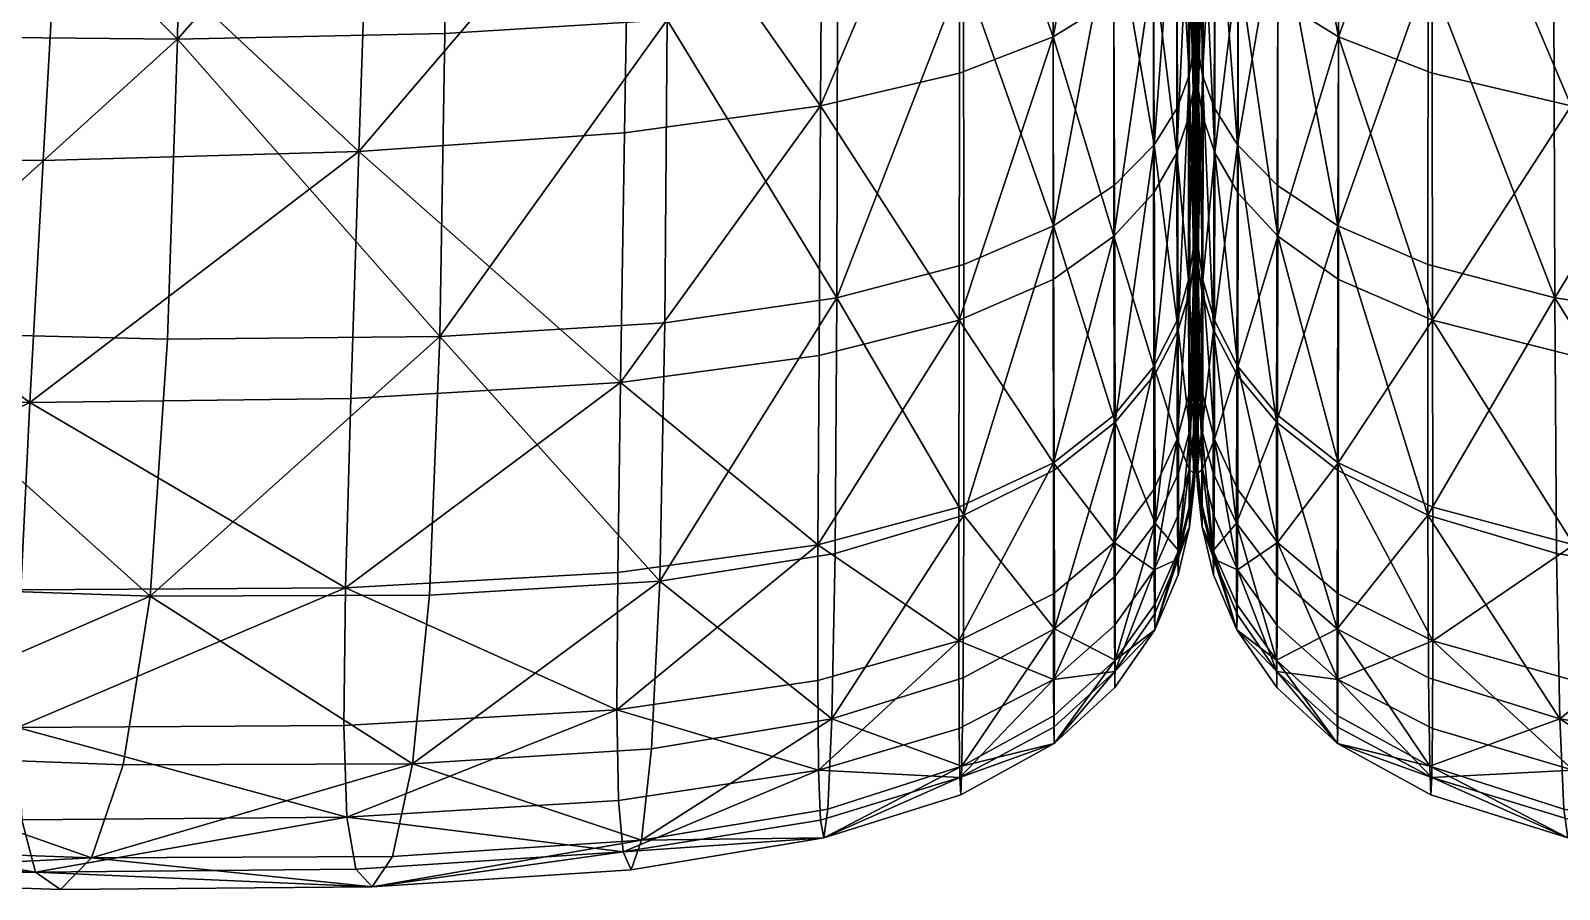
# Model space of a CAD drawing. Header units: millimetres. Extents: x -7995 to 5903, y -544 to 668.
# Drawn here: x -3627.1 to -3394.6, y -537.1 to -406.5 of the extents above; entities that cross this region are included whole.
import ezdxf

# ---------------------------------------------------------------- set-up
doc = ezdxf.new("R2010")
doc.units = ezdxf.units.MM
doc.layers.get('0').update_dxf_attribs({"true_color": 0x57e1c6})

msp = doc.modelspace()

# ---------------------------------------------------------------- meshes
at = {"color": 121, "true_color": 0xa6e5e5}
mesh = msp.add_polyface(dxfattribs=at)
corners = [(-3462.37, -358.52, 410.83), (-3471.59, -363.23, 417.01), (-3471.61, -313.49, 429.15), (-3462.39, -309.88, 422.47), (-3471.58, -407.44, 399.25), (-3471.72, -349.55, 23.57), (-3462.53, -345.96, 26.96), (-3462.64, -310.95, 21.57), (-3462.39, -387.81, 36.36), (-3471.61, -392.73, 32.08), (-3450.35, -371.84, 50.59), (-3450.03, -370.1, 52.16), (-3450.09, -333.36, 40.21), (-3450.46, -334.59, 38.87), (-3449.89, -369.52, 52.68), (-3449.89, -332.95, 40.66), (-3449.89, -342.33, 380.45), (-3450.02, -342.83, 381.5), (-3450.03, -299.42, 391.24), (-3450.34, -344.32, 384.66), (-3450.01, -381.31, 367.26), (-3450.32, -383.31, 370.12), (-3449.89, -380.64, 366.3), (-3456.51, -342.5, 30.43), (-3456.36, -382.99, 40.61), (-3452.82, -378.55, 44.56), (-3452.97, -339.33, 33.73), (-3453.1, -306.73, 26.98), (-3451.19, -336.64, 36.63), (-3450.56, -303.84, 31.24), (-3451.05, -374.75, 47.97), (-3456.34, -354.09, 403.75), (-3456.33, -396.16, 387.42), (-3452.79, -350.13, 396.53), (-3456.36, -306.72, 414.89), (-3451.03, -346.82, 389.92), (-3451.05, -301.91, 400.17), (-3451.01, -386.65, 374.9), (-3452.78, -391.03, 380.9)]
mesh.append_faces([[corners[k] for k in face] for face in [(0, 1, 2), (2, 3, 0), (4, 1, 0), (5, 6, 7), (8, 6, 5), (5, 9, 8), (10, 11, 12), (12, 13, 10), (14, 15, 12), (12, 11, 14), (16, 17, 18), (18, 17, 19), (19, 17, 20), (20, 21, 19), (16, 22, 20), (20, 17, 16), (7, 6, 23), (8, 24, 23), (23, 6, 8), (25, 26, 23), (23, 24, 25), (23, 26, 27), (28, 13, 29), (27, 26, 28), (25, 30, 28), (28, 26, 25), (10, 13, 28), (28, 30, 10), (0, 31, 32), (32, 31, 33), (33, 31, 34), (0, 3, 34), (34, 31, 0), (19, 35, 36), (36, 35, 33), (33, 35, 37), (37, 38, 33), (19, 21, 37), (37, 35, 19)]], dxfattribs={"vtx2": -1, "color": 121})
mesh = msp.add_polyface(dxfattribs=at)
corners = [(-3437.4, -358.52, 410.83), (-3428.18, -363.23, 417.01), (-3428.19, -407.44, 399.25), (-3437.38, -309.88, 422.47), (-3428.16, -313.49, 429.15), (-3437.13, -310.95, 21.57), (-3437.24, -345.96, 26.96), (-3428.05, -349.55, 23.57), (-3437.38, -387.81, 36.36), (-3428.16, -392.73, 32.08), (-3449.89, -369.52, 52.68), (-3449.75, -370.1, 52.16), (-3449.69, -333.36, 40.21), (-3449.89, -332.95, 40.66), (-3449.42, -371.84, 50.59), (-3449.31, -334.59, 38.87), (-3449.44, -344.32, 384.66), (-3449.76, -342.83, 381.5), (-3449.75, -299.42, 391.24), (-3449.89, -342.33, 380.45), (-3449.76, -381.31, 367.26), (-3449.89, -380.64, 366.3), (-3449.45, -383.31, 370.12), (-3443.43, -354.09, 403.75), (-3443.41, -306.72, 414.89), (-3446.98, -350.13, 396.53), (-3443.45, -396.16, 387.42), (-3448.75, -346.82, 389.92), (-3448.76, -386.65, 374.9), (-3446.99, -391.03, 380.9), (-3448.73, -301.91, 400.17), (-3443.26, -342.5, 30.43), (-3446.68, -306.73, 26.98), (-3446.81, -339.33, 33.73), (-3446.96, -378.55, 44.56), (-3443.41, -382.99, 40.61), (-3449.22, -303.84, 31.24), (-3448.59, -336.64, 36.63), (-3448.73, -374.75, 47.97)]
mesh.append_faces([[corners[k] for k in face] for face in [(0, 1, 2), (0, 3, 4), (4, 1, 0), (5, 6, 7), (8, 9, 7), (7, 6, 8), (10, 11, 12), (12, 13, 10), (14, 15, 12), (12, 11, 14), (16, 17, 18), (18, 17, 19), (19, 17, 20), (20, 21, 19), (16, 22, 20), (20, 17, 16), (0, 23, 24), (24, 3, 0), (24, 23, 25), (25, 23, 26), (26, 23, 0), (16, 27, 28), (28, 22, 16), (25, 29, 28), (28, 27, 25), (25, 27, 30), (30, 27, 16), (31, 6, 5), (32, 33, 31), (34, 35, 31), (31, 33, 34), (8, 6, 31), (31, 35, 8), (36, 15, 37), (14, 38, 37), (37, 15, 14), (34, 33, 37), (37, 38, 34), (37, 33, 32)]], dxfattribs={"vtx2": -1, "color": 121})
mesh = msp.add_polyface(dxfattribs=at)
corners = [(-3485.18, -480.17, 64.59), (-3485.29, -504.87, 98.41), (-3471.4, -497.44, 102.68), (-3504.74, -485.98, 60.33), (-3505.24, -511.15, 94.69), (-3536.02, -376.65, 433.98), (-3536.78, -422.03, 414.28), (-3577.16, -424.89, 420.09), (-3537.39, -459.99, 388.47), (-3507.19, -455.89, 384.07), (-3507.35, -484.66, 353.08), (-3537.8, -488.89, 356.61), (-3485.89, -450.54, 379.96), (-3485.91, -478.95, 349.83), (-3485.91, -499.28, 314.58), (-3471.55, -472.23, 346.53), (-3471.53, -492.13, 312.27), (-3471.57, -444.36, 375.78), (-3485.83, -412.97, 404.24), (-3471.58, -407.44, 399.25), (-3485.77, -367.99, 422.68), (-3471.59, -363.23, 417.01), (-3506.95, -417.94, 409.12), (-3506.65, -372.55, 428.21), (-3530.26, -404.88, 21.82), (-3504.36, -401.59, 24.52), (-3504.36, -356.33, 17.7), (-3485.2, -397.43, 28.04), (-3531.38, -490.21, 57.13), (-3504.46, -447.13, 37.83), (-3530.63, -450.92, 34.71), (-3485.16, -442.08, 41.95), (-3471.51, -436.21, 46.67), (-3471.61, -392.73, 32.08), (-3471.72, -349.55, 23.57), (-3564.88, -453, 32.98)]
mesh.append_faces([[corners[k] for k in face] for face in [(0, 1, 2), (0, 3, 4), (5, 6, 7), (8, 9, 10), (10, 11, 8), (12, 13, 10), (10, 9, 12), (10, 13, 14), (14, 13, 15), (15, 16, 14), (12, 17, 15), (15, 13, 12), (12, 18, 19), (19, 17, 12), (20, 21, 19), (19, 18, 20), (8, 6, 22), (22, 9, 8), (5, 23, 22), (22, 6, 5), (20, 18, 22), (22, 23, 20), (12, 9, 22), (22, 18, 12), (24, 25, 26), (26, 25, 27), (28, 3, 29), (29, 30, 28), (0, 31, 29), (29, 3, 0), (27, 25, 29), (29, 31, 27), (24, 30, 29), (29, 25, 24), (27, 31, 32), (32, 33, 27), (32, 31, 0), (27, 33, 34), (28, 30, 35), (35, 30, 24)]], dxfattribs={"vtx2": -1, "color": 121})
mesh = msp.add_polyface(dxfattribs=at)
corners = [(-3471.58, -407.44, 399.25), (-3462.36, -401.73, 393.77), (-3462.35, -437.78, 371.15), (-3462.37, -358.52, 410.83), (-3462.39, -387.81, 36.36), (-3471.61, -392.73, 32.08), (-3471.51, -436.21, 46.67), (-3462.27, -429.99, 51.63), (-3450.17, -441.68, 90.26), (-3449.93, -438.99, 91.94), (-3449.97, -407.31, 69.1), (-3450.25, -409.55, 67.39), (-3449.89, -438.09, 92.49), (-3449.89, -406.56, 69.67), (-3449.89, -369.52, 52.68), (-3450.03, -370.1, 52.16), (-3450.35, -371.84, 50.59), (-3450.31, -415.68, 350.72), (-3450.01, -413.23, 348.23), (-3450, -436.92, 324.14), (-3449.89, -412.41, 347.39), (-3449.89, -435.98, 323.46), (-3450.32, -383.31, 370.12), (-3450.01, -381.31, 367.26), (-3449.89, -380.64, 366.3), (-3452.82, -378.55, 44.56), (-3456.36, -382.99, 40.61), (-3456.22, -423.87, 56.42), (-3452.67, -418.18, 60.81), (-3450.91, -413.29, 64.55), (-3451.05, -374.75, 47.97), (-3452.57, -452, 83.79), (-3450.98, -444.46, 329.61), (-3451, -419.76, 354.88), (-3456.33, -396.16, 387.42), (-3456.31, -431.22, 365.72), (-3452.79, -350.13, 396.53), (-3452.78, -391.03, 380.9), (-3452.76, -425.07, 360.09), (-3451.01, -386.65, 374.9)]
mesh.append_faces([[corners[k] for k in face] for face in [(0, 1, 2), (3, 1, 0), (4, 5, 6), (6, 7, 4), (8, 9, 10), (10, 11, 8), (12, 13, 10), (10, 9, 12), (14, 15, 10), (10, 13, 14), (16, 11, 10), (10, 15, 16), (17, 18, 19), (20, 21, 19), (19, 18, 20), (17, 22, 23), (23, 18, 17), (20, 18, 23), (23, 24, 20), (25, 26, 27), (27, 28, 25), (4, 7, 27), (27, 26, 4), (8, 11, 29), (16, 30, 29), (29, 11, 16), (25, 28, 29), (29, 30, 25), (29, 28, 31), (32, 33, 17), (2, 1, 34), (34, 35, 2), (34, 1, 3), (36, 37, 34), (38, 35, 34), (34, 37, 38), (17, 33, 39), (39, 22, 17), (38, 37, 39), (39, 33, 38)]], dxfattribs={"vtx2": -1, "color": 121})
mesh = msp.add_polyface(dxfattribs=at)
corners = [(-3437.43, -437.78, 371.15), (-3437.41, -401.73, 393.77), (-3428.19, -407.44, 399.25), (-3437.4, -358.52, 410.83), (-3437.38, -387.81, 36.36), (-3437.51, -429.99, 51.63), (-3428.27, -436.21, 46.67), (-3428.16, -392.73, 32.08), (-3449.6, -441.68, 90.26), (-3449.53, -409.55, 67.39), (-3449.8, -407.31, 69.1), (-3449.84, -438.99, 91.94), (-3449.42, -371.84, 50.59), (-3449.75, -370.1, 52.16), (-3449.89, -369.52, 52.68), (-3449.89, -406.56, 69.67), (-3449.89, -438.09, 92.49), (-3449.78, -436.92, 324.14), (-3449.77, -413.23, 348.23), (-3449.46, -415.68, 350.72), (-3449.89, -412.41, 347.39), (-3449.89, -435.98, 323.46), (-3449.76, -381.31, 367.26), (-3449.45, -383.31, 370.12), (-3449.89, -380.64, 366.3), (-3443.46, -431.22, 365.72), (-3443.45, -396.16, 387.42), (-3447.01, -425.07, 360.09), (-3446.99, -391.03, 380.9), (-3446.98, -350.13, 396.53), (-3448.76, -386.65, 374.9), (-3448.78, -419.76, 354.88), (-3448.8, -444.46, 329.61), (-3443.41, -382.99, 40.61), (-3443.55, -423.87, 56.42), (-3446.96, -378.55, 44.56), (-3447.1, -418.18, 60.81), (-3448.86, -413.29, 64.55), (-3447.21, -452, 83.79), (-3448.73, -374.75, 47.97)]
mesh.append_faces([[corners[k] for k in face] for face in [(0, 1, 2), (2, 1, 3), (4, 5, 6), (6, 7, 4), (8, 9, 10), (10, 11, 8), (12, 13, 10), (10, 9, 12), (14, 15, 10), (10, 13, 14), (16, 11, 10), (10, 15, 16), (17, 18, 19), (20, 18, 17), (17, 21, 20), (19, 18, 22), (22, 23, 19), (20, 24, 22), (22, 18, 20), (0, 25, 26), (26, 1, 0), (27, 28, 26), (26, 25, 27), (26, 28, 29), (3, 1, 26), (19, 23, 30), (30, 31, 19), (27, 31, 30), (30, 28, 27), (19, 31, 32), (4, 33, 34), (34, 5, 4), (35, 36, 34), (34, 33, 35), (37, 9, 8), (38, 36, 37), (35, 39, 37), (37, 36, 35), (12, 9, 37), (37, 39, 12)]], dxfattribs={"vtx2": -1, "color": 121})
mesh = msp.add_polyface(dxfattribs=at)
corners = [(-3394.54, -511.15, 94.69), (-3395.04, -485.98, 60.33), (-3414.59, -480.17, 64.59), (-3428.37, -497.44, 102.68), (-3414.48, -504.87, 98.41), (-3362.39, -459.99, 388.47), (-3361.97, -488.89, 356.61), (-3392.42, -484.66, 353.08), (-3392.58, -455.89, 384.07), (-3361.84, -509.74, 319.43), (-3413.86, -499.28, 314.58), (-3413.86, -478.95, 349.83), (-3413.89, -450.54, 379.96), (-3428.22, -472.23, 346.53), (-3428.2, -444.36, 375.78), (-3428.24, -492.13, 312.27), (-3392.82, -417.94, 409.12), (-3362.99, -422.03, 414.28), (-3413.94, -412.97, 404.24), (-3414.01, -367.99, 422.68), (-3393.12, -372.55, 428.21), (-3363.75, -376.65, 433.98), (-3428.19, -407.44, 399.25), (-3428.18, -363.23, 417.01), (-3414.57, -397.43, 28.04), (-3395.42, -401.59, 24.52), (-3395.42, -356.33, 17.7), (-3369.51, -404.88, 21.82), (-3428.05, -349.55, 23.57), (-3428.16, -392.73, 32.08), (-3414.61, -442.08, 41.95), (-3428.27, -436.21, 46.67), (-3368.39, -490.21, 57.13), (-3369.15, -450.92, 34.71), (-3395.31, -447.13, 37.83), (-3334.9, -453, 32.98)]
mesh.append_faces([[corners[k] for k in face] for face in [(0, 1, 2), (3, 4, 2), (5, 6, 7), (7, 8, 5), (7, 6, 9), (10, 11, 7), (12, 8, 7), (7, 11, 12), (12, 11, 13), (13, 14, 12), (10, 15, 13), (13, 11, 10), (5, 8, 16), (16, 17, 5), (12, 18, 16), (16, 8, 12), (19, 20, 16), (16, 18, 19), (21, 17, 16), (16, 20, 21), (19, 18, 22), (22, 23, 19), (12, 14, 22), (22, 18, 12), (24, 25, 26), (26, 25, 27), (28, 29, 24), (2, 30, 31), (24, 29, 31), (31, 30, 24), (32, 33, 34), (34, 1, 32), (27, 25, 34), (34, 33, 27), (24, 30, 34), (34, 25, 24), (2, 1, 34), (34, 30, 2), (35, 33, 32), (27, 33, 35)]], dxfattribs={"vtx2": -1, "color": 121})
mesh = msp.add_polyface(dxfattribs=at)
corners = [(-3537.39, -459.99, 388.47), (-3537.8, -488.89, 356.61), (-3579.21, -491.19, 360.75), (-3578.38, -462.41, 393.53), (-3537.93, -509.74, 319.43), (-3627.19, -463.06, 398.32), (-3628.58, -491.53, 364.72), (-3682.92, -489.89, 367.73), (-3680.86, -461.84, 401.94), (-3629.09, -512.43, 325.61), (-3577.16, -424.89, 420.09), (-3536.78, -422.03, 414.28), (-3625.2, -426.26, 425.55), (-3622.72, -382.31, 446.29), (-3575.63, -380.05, 440.36), (-3536.02, -376.65, 433.98), (-3728.25, -381.73, 452.52), (-3674.52, -383.02, 450.7), (-3678.01, -425.91, 429.63), (-3701.96, -405.57, 21.46), (-3651.1, -407.37, 20.08), (-3649.36, -362.84, 13.66), (-3604.77, -407.82, 19.65), (-3604.07, -362.55, 13.56), (-3712.48, -487.37, 58.23), (-3657.9, -490.79, 56.15), (-3653.84, -452.27, 33.27), (-3706.67, -449.57, 35.11), (-3608.9, -492.49, 55.18), (-3606.26, -453.43, 32.53), (-3564.88, -453, 32.98), (-3566.41, -492.34, 55.46), (-3531.38, -490.21, 57.13), (-3530.26, -404.88, 21.82), (-3564.11, -406.97, 20.21), (-3563.87, -361.25, 14.19)]
mesh.append_faces([[corners[k] for k in face] for face in [(0, 1, 2), (2, 3, 0), (2, 1, 4), (5, 3, 2), (2, 6, 5), (5, 6, 7), (7, 8, 5), (7, 6, 9), (0, 3, 10), (10, 11, 0), (5, 12, 10), (10, 3, 5), (13, 14, 10), (10, 12, 13), (10, 14, 15), (16, 17, 18), (13, 12, 18), (18, 17, 13), (5, 8, 18), (18, 12, 5), (19, 20, 21), (22, 23, 21), (21, 20, 22), (24, 25, 26), (26, 27, 24), (28, 29, 26), (26, 25, 28), (22, 20, 26), (26, 29, 22), (19, 27, 26), (26, 20, 19), (30, 31, 32), (33, 34, 30), (22, 29, 30), (30, 34, 22), (28, 31, 30), (30, 29, 28), (22, 34, 35), (35, 23, 22), (35, 34, 33)]], dxfattribs={"vtx2": -1, "color": 121})
mesh = msp.add_polyface(dxfattribs=at)
corners = [(-3462.35, -437.78, 371.15), (-3462.33, -464.95, 342.85), (-3471.55, -472.23, 346.53), (-3471.57, -444.36, 375.78), (-3471.58, -407.44, 399.25), (-3462.17, -466.03, 74.59), (-3462.27, -429.99, 51.63), (-3471.51, -436.21, 46.67), (-3471.43, -473.34, 69.5), (-3450.17, -441.68, 90.26), (-3450.14, -462.17, 120.19), (-3449.91, -459.14, 121.56), (-3449.93, -438.99, 91.94), (-3449.89, -468.66, 156.06), (-3449.89, -458.13, 122.02), (-3449.89, -438.09, 92.49), (-3450, -436.92, 324.14), (-3450.3, -439.75, 326.19), (-3450.31, -415.68, 350.72), (-3449.89, -452.52, 295.25), (-3449.99, -453.57, 295.76), (-3449.89, -435.98, 323.46), (-3450.28, -456.69, 297.3), (-3449.97, -464.32, 263.83), (-3450.25, -467.65, 264.8), (-3449.89, -463.21, 263.51), (-3456.12, -458.77, 79.42), (-3456.22, -423.87, 56.42), (-3452.57, -452, 83.79), (-3452.67, -418.18, 60.81), (-3450.91, -413.29, 64.55), (-3450.82, -446.16, 87.48), (-3450.78, -467.23, 117.9), (-3456.31, -431.22, 365.72), (-3456.29, -457.56, 338.46), (-3452.76, -425.07, 360.09), (-3452.74, -450.57, 333.87), (-3452.71, -468.62, 303.05), (-3450.98, -444.46, 329.61), (-3450.95, -461.9, 299.86), (-3451, -419.76, 354.88)]
mesh.append_faces([[corners[k] for k in face] for face in [(0, 1, 2), (2, 3, 0), (0, 3, 4), (5, 6, 7), (7, 8, 5), (9, 10, 11), (11, 12, 9), (13, 14, 11), (15, 12, 11), (11, 14, 15), (16, 17, 18), (19, 20, 16), (16, 21, 19), (22, 17, 16), (16, 20, 22), (22, 20, 23), (23, 24, 22), (19, 25, 23), (23, 20, 19), (5, 26, 27), (27, 6, 5), (28, 29, 27), (27, 26, 28), (30, 31, 9), (28, 31, 30), (9, 31, 32), (32, 10, 9), (32, 31, 28), (0, 33, 34), (34, 1, 0), (35, 36, 34), (34, 33, 35), (34, 36, 37), (18, 17, 38), (22, 39, 38), (38, 17, 22), (37, 36, 38), (38, 39, 37), (35, 40, 38), (38, 36, 35)]], dxfattribs={"vtx2": -1, "color": 121})
mesh = msp.add_polyface(dxfattribs=at)
corners = [(-3437.43, -437.78, 371.15), (-3428.2, -444.36, 375.78), (-3428.22, -472.23, 346.53), (-3437.45, -464.95, 342.85), (-3428.19, -407.44, 399.25), (-3437.6, -466.03, 74.59), (-3428.35, -473.34, 69.5), (-3428.27, -436.21, 46.67), (-3437.51, -429.99, 51.63), (-3449.6, -441.68, 90.26), (-3449.84, -438.99, 91.94), (-3449.86, -459.14, 121.56), (-3449.63, -462.17, 120.19), (-3449.89, -438.09, 92.49), (-3449.89, -458.13, 122.02), (-3449.89, -468.66, 156.06), (-3449.46, -415.68, 350.72), (-3449.48, -439.75, 326.19), (-3449.78, -436.92, 324.14), (-3449.5, -456.69, 297.3), (-3449.79, -453.57, 295.76), (-3449.89, -452.52, 295.25), (-3449.89, -435.98, 323.46), (-3449.8, -464.32, 263.83), (-3449.89, -463.21, 263.51), (-3449.52, -467.65, 264.8), (-3443.48, -457.56, 338.46), (-3443.46, -431.22, 365.72), (-3447.06, -468.62, 303.05), (-3447.03, -450.57, 333.87), (-3447.01, -425.07, 360.09), (-3448.8, -444.46, 329.61), (-3448.78, -419.76, 354.88), (-3448.82, -461.9, 299.86), (-3448.99, -467.23, 117.9), (-3448.96, -446.16, 87.48), (-3447.21, -452, 83.79), (-3443.55, -423.87, 56.42), (-3443.66, -458.77, 79.42), (-3447.1, -418.18, 60.81), (-3448.86, -413.29, 64.55)]
mesh.append_faces([[corners[k] for k in face] for face in [(0, 1, 2), (2, 3, 0), (4, 1, 0), (5, 6, 7), (7, 8, 5), (9, 10, 11), (11, 12, 9), (13, 14, 11), (11, 10, 13), (11, 14, 15), (16, 17, 18), (19, 20, 18), (18, 17, 19), (21, 22, 18), (18, 20, 21), (21, 20, 23), (23, 24, 21), (19, 25, 23), (23, 20, 19), (0, 3, 26), (26, 27, 0), (28, 29, 26), (30, 27, 26), (26, 29, 30), (31, 17, 16), (30, 29, 31), (31, 32, 30), (28, 33, 31), (31, 29, 28), (19, 17, 31), (31, 33, 19), (9, 12, 34), (34, 35, 9), (36, 35, 34), (5, 8, 37), (37, 38, 5), (36, 38, 37), (37, 39, 36), (9, 35, 40), (40, 35, 36)]], dxfattribs={"vtx2": -1, "color": 121})
mesh = msp.add_polyface(dxfattribs=at)
corners = [(-3462.17, -466.03, 74.59), (-3471.43, -473.34, 69.5), (-3471.4, -497.44, 102.68), (-3471.55, -472.23, 346.53), (-3462.33, -464.95, 342.85), (-3462.3, -484.31, 309.65), (-3485.18, -480.17, 64.59), (-3471.51, -436.21, 46.67), (-3450.22, -473.78, 229.47), (-3449.95, -470.36, 229.11), (-3449.93, -472.83, 192.35), (-3450.18, -476.24, 192.08), (-3449.89, -469.21, 228.99), (-3449.89, -471.69, 192.45), (-3449.89, -468.66, 156.06), (-3449.92, -469.76, 155.77), (-3450.15, -473.03, 154.89), (-3449.91, -459.14, 121.56), (-3450.14, -462.17, 120.19), (-3450.25, -467.65, 264.8), (-3449.97, -464.32, 263.83), (-3449.89, -463.21, 263.51), (-3456.08, -481.37, 111.2), (-3456.12, -458.77, 79.42), (-3452.57, -452, 83.79), (-3452.53, -473.8, 114.86), (-3450.83, -481.92, 191.61), (-3450.88, -479.5, 230.08), (-3450.79, -478.49, 153.41), (-3450.78, -467.23, 117.9), (-3452.54, -485.56, 151.42), (-3456.22, -488.47, 270.49), (-3456.26, -476.28, 306.45), (-3452.71, -468.62, 303.05), (-3456.29, -457.56, 338.46), (-3450.92, -473.2, 266.43), (-3450.95, -461.9, 299.86), (-3452.67, -480.35, 268.41), (-3450.28, -456.69, 297.3)]
mesh.append_faces([[corners[k] for k in face] for face in [(0, 1, 2), (3, 4, 5), (6, 1, 7), (8, 9, 10), (10, 11, 8), (12, 13, 10), (10, 9, 12), (14, 15, 10), (10, 13, 14), (16, 11, 10), (10, 15, 16), (16, 15, 17), (17, 18, 16), (17, 15, 14), (8, 19, 20), (20, 9, 8), (12, 9, 20), (20, 21, 12), (22, 23, 0), (24, 23, 22), (22, 25, 24), (8, 11, 26), (26, 27, 8), (16, 28, 26), (26, 11, 16), (24, 25, 29), (30, 28, 29), (29, 25, 30), (16, 18, 29), (29, 28, 16), (31, 32, 33), (33, 32, 34), (5, 4, 34), (34, 32, 5), (8, 27, 35), (35, 19, 8), (33, 36, 35), (35, 37, 33), (38, 19, 35), (35, 36, 38)]], dxfattribs={"vtx2": -1, "color": 121})
mesh = msp.add_polyface(dxfattribs=at)
corners = [(-3428.37, -497.44, 102.68), (-3428.35, -473.34, 69.5), (-3437.6, -466.03, 74.59), (-3437.47, -484.31, 309.65), (-3437.45, -464.95, 342.85), (-3428.22, -472.23, 346.53), (-3428.27, -436.21, 46.67), (-3414.59, -480.17, 64.59), (-3449.56, -473.78, 229.47), (-3449.59, -476.24, 192.08), (-3449.84, -472.83, 192.35), (-3449.82, -470.36, 229.11), (-3449.62, -473.03, 154.89), (-3449.86, -469.76, 155.77), (-3449.89, -468.66, 156.06), (-3449.89, -471.69, 192.45), (-3449.89, -469.21, 228.99), (-3449.86, -459.14, 121.56), (-3449.63, -462.17, 120.19), (-3449.8, -464.32, 263.83), (-3449.52, -467.65, 264.8), (-3449.89, -463.21, 263.51), (-3443.51, -476.28, 306.45), (-3443.48, -457.56, 338.46), (-3447.06, -468.62, 303.05), (-3443.55, -488.47, 270.49), (-3448.86, -473.2, 266.43), (-3448.9, -479.5, 230.08), (-3449.5, -456.69, 297.3), (-3448.82, -461.9, 299.86), (-3447.1, -480.35, 268.41), (-3443.66, -458.77, 79.42), (-3443.69, -481.37, 111.2), (-3447.21, -452, 83.79), (-3447.25, -473.8, 114.86), (-3448.98, -478.49, 153.41), (-3448.99, -467.23, 117.9), (-3447.24, -485.56, 151.42), (-3448.94, -481.92, 191.61)]
mesh.append_faces([[corners[k] for k in face] for face in [(0, 1, 2), (3, 4, 5), (6, 1, 7), (8, 9, 10), (10, 11, 8), (12, 13, 10), (10, 9, 12), (14, 15, 10), (10, 13, 14), (16, 11, 10), (10, 15, 16), (14, 13, 17), (12, 18, 17), (17, 13, 12), (8, 11, 19), (19, 20, 8), (16, 21, 19), (19, 11, 16), (3, 22, 23), (23, 4, 3), (23, 22, 24), (24, 22, 25), (8, 20, 26), (26, 27, 8), (28, 29, 26), (26, 20, 28), (24, 30, 26), (26, 29, 24), (2, 31, 32), (33, 34, 32), (32, 31, 33), (12, 35, 36), (36, 18, 12), (37, 34, 36), (36, 35, 37), (36, 34, 33), (8, 27, 38), (38, 9, 8), (12, 9, 38), (38, 35, 12)]], dxfattribs={"vtx2": -1, "color": 121})
mesh = msp.add_polyface(dxfattribs=at)
corners = [(-3462.23, -503.93, 231.78), (-3462.18, -506.35, 188.7), (-3471.44, -514.88, 187.09), (-3471.47, -512.37, 231.78), (-3462.15, -502.19, 146.13), (-3471.41, -510.6, 142.97), (-3471.4, -497.44, 102.68), (-3462.14, -489.42, 107.09), (-3462.17, -466.03, 74.59), (-3471.43, -473.34, 69.5), (-3485.18, -480.17, 64.59), (-3462.3, -484.31, 309.65), (-3471.53, -492.13, 312.27), (-3471.55, -472.23, 346.53), (-3471.51, -505.15, 273.76), (-3462.27, -496.94, 272.36), (-3456.08, -481.37, 111.2), (-3456.09, -493.65, 148.97), (-3452.54, -485.56, 151.42), (-3452.53, -473.8, 114.86), (-3456.18, -495.21, 231.39), (-3456.13, -497.6, 189.96), (-3452.63, -486.85, 230.77), (-3452.58, -489.25, 190.92), (-3450.83, -481.92, 191.61), (-3450.79, -478.49, 153.41), (-3450.88, -479.5, 230.08), (-3456.22, -488.47, 270.49), (-3456.26, -476.28, 306.45), (-3452.71, -468.62, 303.05), (-3452.67, -480.35, 268.41), (-3450.92, -473.2, 266.43)]
mesh.append_faces([[corners[k] for k in face] for face in [(0, 1, 2), (2, 3, 0), (4, 5, 2), (2, 1, 4), (6, 7, 8), (6, 9, 10), (4, 7, 6), (6, 5, 4), (11, 12, 13), (0, 3, 14), (14, 15, 0), (11, 15, 14), (14, 12, 11), (8, 7, 16), (4, 17, 16), (16, 7, 4), (18, 19, 16), (16, 17, 18), (0, 20, 21), (21, 1, 0), (22, 23, 21), (21, 20, 22), (18, 17, 21), (21, 23, 18), (4, 1, 21), (21, 17, 4), (18, 23, 24), (24, 25, 18), (22, 26, 24), (24, 23, 22), (0, 15, 27), (27, 20, 0), (11, 28, 27), (27, 15, 11), (29, 30, 27), (22, 20, 27), (27, 30, 22), (22, 30, 31), (31, 26, 22)]], dxfattribs={"vtx2": -1, "color": 121})
mesh = msp.add_polyface(dxfattribs=at)
corners = [(-3437.55, -503.93, 231.78), (-3428.3, -512.37, 231.78), (-3428.34, -514.88, 187.09), (-3437.59, -506.35, 188.7), (-3437.63, -502.19, 146.13), (-3428.37, -510.6, 142.97), (-3437.6, -466.03, 74.59), (-3437.64, -489.42, 107.09), (-3428.37, -497.44, 102.68), (-3414.59, -480.17, 64.59), (-3428.35, -473.34, 69.5), (-3437.51, -496.94, 272.36), (-3428.27, -505.15, 273.76), (-3437.47, -484.31, 309.65), (-3428.24, -492.13, 312.27), (-3428.22, -472.23, 346.53), (-3443.59, -495.21, 231.39), (-3443.55, -488.47, 270.49), (-3447.14, -486.85, 230.77), (-3447.1, -480.35, 268.41), (-3447.06, -468.62, 303.05), (-3443.51, -476.28, 306.45), (-3448.9, -479.5, 230.08), (-3448.86, -473.2, 266.43), (-3443.64, -497.6, 189.96), (-3443.68, -493.65, 148.97), (-3447.24, -485.56, 151.42), (-3447.2, -489.25, 190.92), (-3443.69, -481.37, 111.2), (-3447.25, -473.8, 114.86), (-3448.94, -481.92, 191.61), (-3448.98, -478.49, 153.41)]
mesh.append_faces([[corners[k] for k in face] for face in [(0, 1, 2), (2, 3, 0), (4, 3, 2), (2, 5, 4), (6, 7, 8), (4, 5, 8), (8, 7, 4), (9, 10, 8), (0, 11, 12), (12, 1, 0), (13, 14, 12), (12, 11, 13), (15, 14, 13), (0, 16, 17), (17, 11, 0), (18, 19, 17), (17, 16, 18), (17, 19, 20), (13, 11, 17), (17, 21, 13), (18, 22, 23), (23, 19, 18), (0, 3, 24), (24, 16, 0), (4, 25, 24), (24, 3, 4), (26, 27, 24), (24, 25, 26), (18, 16, 24), (24, 27, 18), (28, 7, 6), (26, 25, 28), (28, 29, 26), (4, 7, 28), (28, 25, 4), (18, 27, 30), (30, 22, 18), (26, 31, 30), (30, 27, 26)]], dxfattribs={"vtx2": -1, "color": 121})
mesh = msp.add_polyface(dxfattribs=at)
corners = [(-3485.45, -518.33, 139.87), (-3485.62, -522.67, 185.45), (-3471.44, -514.88, 187.09), (-3471.41, -510.6, 142.97), (-3485.78, -520.05, 231.65), (-3471.47, -512.37, 231.78), (-3471.4, -497.44, 102.68), (-3485.29, -504.87, 98.41), (-3531.38, -490.21, 57.13), (-3532.66, -515.71, 91.96), (-3505.24, -511.15, 94.69), (-3504.74, -485.98, 60.33), (-3534.21, -529.59, 135.31), (-3505.86, -524.84, 137.19), (-3485.18, -480.17, 64.59), (-3536.99, -531.32, 232.05), (-3506.99, -526.53, 231.65), (-3506.48, -529.23, 184.09), (-3535.74, -534.07, 183.3), (-3568.99, -517.98, 90.65), (-3575.13, -536.66, 183.4), (-3485.91, -499.28, 314.58), (-3507.39, -505.31, 316.87), (-3507.35, -484.66, 353.08), (-3537.93, -509.74, 319.43), (-3537.8, -488.89, 356.61), (-3485.87, -512.62, 274.94), (-3471.51, -505.15, 273.76), (-3471.53, -492.13, 312.27), (-3537.69, -523.55, 277.67), (-3507.29, -518.91, 276.15)]
mesh.append_faces([[corners[k] for k in face] for face in [(0, 1, 2), (2, 3, 0), (4, 5, 2), (2, 1, 4), (0, 3, 6), (6, 7, 0), (8, 9, 10), (10, 11, 8), (12, 13, 10), (10, 9, 12), (0, 7, 10), (10, 13, 0), (10, 7, 14), (15, 16, 17), (17, 18, 15), (4, 1, 17), (17, 16, 4), (0, 13, 17), (17, 1, 0), (12, 18, 17), (17, 13, 12), (19, 9, 8), (12, 9, 19), (15, 18, 20), (20, 18, 12), (21, 22, 23), (24, 25, 23), (23, 22, 24), (4, 26, 27), (27, 5, 4), (21, 28, 27), (27, 26, 21), (15, 29, 30), (30, 16, 15), (24, 22, 30), (30, 29, 24), (21, 26, 30), (30, 22, 21), (4, 16, 30), (30, 26, 4)]], dxfattribs={"vtx2": -1, "color": 121})
mesh = msp.add_polyface(dxfattribs=at)
corners = [(-3414, -520.05, 231.65), (-3414.15, -522.67, 185.45), (-3428.34, -514.88, 187.09), (-3428.3, -512.37, 231.78), (-3414.32, -518.33, 139.87), (-3428.37, -510.6, 142.97), (-3362.79, -531.32, 232.05), (-3364.04, -534.07, 183.3), (-3393.29, -529.23, 184.09), (-3392.78, -526.53, 231.65), (-3365.57, -529.59, 135.31), (-3393.92, -524.84, 137.19), (-3368.39, -490.21, 57.13), (-3395.04, -485.98, 60.33), (-3394.54, -511.15, 94.69), (-3367.11, -515.71, 91.96), (-3414.59, -480.17, 64.59), (-3414.48, -504.87, 98.41), (-3428.37, -497.44, 102.68), (-3330.78, -517.98, 90.65), (-3324.65, -536.66, 183.4), (-3361.84, -509.74, 319.43), (-3392.38, -505.31, 316.87), (-3392.42, -484.66, 353.08), (-3413.86, -499.28, 314.58), (-3392.49, -518.91, 276.15), (-3362.08, -523.55, 277.67), (-3413.9, -512.62, 274.94), (-3428.27, -505.15, 273.76), (-3428.24, -492.13, 312.27)]
mesh.append_faces([[corners[k] for k in face] for face in [(0, 1, 2), (2, 3, 0), (4, 5, 2), (2, 1, 4), (6, 7, 8), (8, 9, 6), (10, 11, 8), (8, 7, 10), (4, 1, 8), (8, 11, 4), (0, 9, 8), (8, 1, 0), (12, 13, 14), (14, 15, 12), (16, 17, 14), (4, 11, 14), (14, 17, 4), (10, 15, 14), (14, 11, 10), (4, 17, 18), (18, 5, 4), (12, 15, 19), (19, 15, 10), (20, 7, 6), (10, 7, 20), (21, 22, 23), (23, 22, 24), (6, 9, 25), (25, 26, 6), (0, 27, 25), (25, 9, 0), (24, 22, 25), (25, 27, 24), (21, 26, 25), (25, 22, 21), (24, 27, 28), (28, 29, 24), (0, 3, 28), (28, 27, 0)]], dxfattribs={"vtx2": -1, "color": 121})
mesh = msp.add_polyface(dxfattribs=at)
corners = [(-3537.93, -509.74, 319.43), (-3579.48, -512.12, 322.55), (-3579.21, -491.19, 360.75), (-3629.09, -512.43, 325.61), (-3628.58, -491.53, 364.72), (-3536.99, -531.32, 232.05), (-3577.61, -533.97, 233.09), (-3579.01, -526.08, 279.74), (-3537.69, -523.55, 277.67), (-3626.35, -534.45, 234.44), (-3628.44, -526.49, 281.89), (-3683.19, -524.75, 283.66), (-3683.81, -510.66, 327.97), (-3680.68, -532.76, 235.76), (-3682.92, -489.89, 367.73), (-3531.38, -490.21, 57.13), (-3566.41, -492.34, 55.46), (-3568.99, -517.98, 90.65), (-3608.9, -492.49, 55.18), (-3613.03, -518.1, 90.6), (-3617.85, -532.28, 134.89), (-3572.07, -532.04, 134.61), (-3534.21, -529.59, 135.31), (-3663.58, -516.19, 91.64), (-3657.9, -490.79, 56.15), (-3712.48, -487.37, 58.23), (-3726.66, -526.44, 137.57), (-3669.92, -530.38, 135.94), (-3622.56, -537.06, 184.14), (-3675.94, -535.27, 185.25), (-3575.13, -536.66, 183.4)]
mesh.append_faces([[corners[k] for k in face] for face in [(0, 1, 2), (3, 4, 2), (2, 1, 3), (5, 6, 7), (7, 8, 5), (9, 10, 7), (7, 6, 9), (3, 1, 7), (7, 10, 3), (0, 8, 7), (7, 1, 0), (3, 10, 11), (11, 12, 3), (9, 13, 11), (11, 10, 9), (3, 12, 14), (15, 16, 17), (18, 19, 17), (17, 16, 18), (20, 21, 17), (17, 19, 20), (17, 21, 22), (23, 24, 25), (26, 27, 23), (20, 19, 23), (23, 27, 20), (18, 24, 23), (23, 19, 18), (9, 28, 29), (29, 13, 9), (20, 27, 29), (29, 28, 20), (29, 27, 26), (30, 6, 5), (22, 21, 30), (20, 28, 30), (30, 21, 20), (9, 6, 30), (30, 28, 9)]], dxfattribs={"vtx2": -1, "color": 121})

doc.saveas('drawing.dxf')
